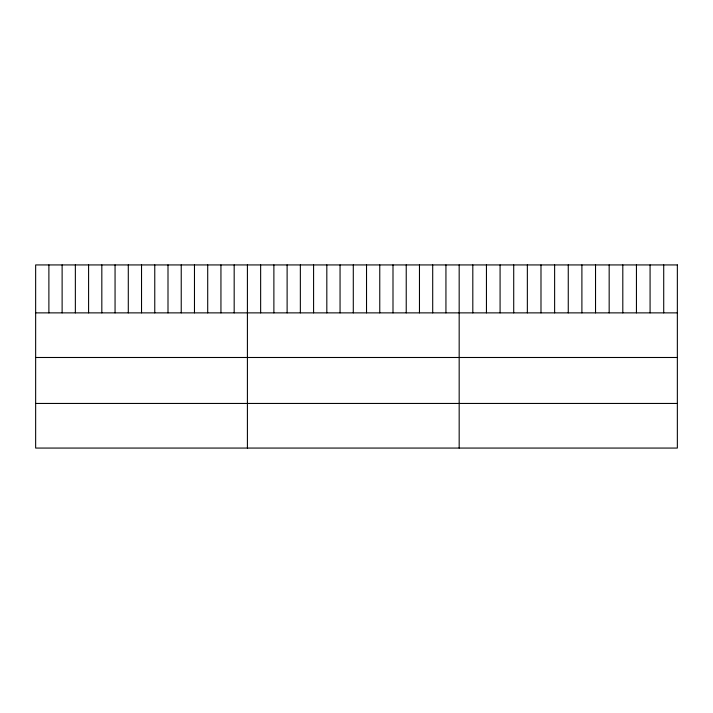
<?xml version="1.0" encoding="UTF-8"?>
<svg xmlns="http://www.w3.org/2000/svg" width="713" height="713" viewBox="0 0 713 713"><rect width="100%" height="100%" fill="white"/><g stroke="black" fill="none" stroke-linecap="round" stroke-linejoin="round"><path stroke-width="1.07" d="M35.65 312.873L677.35 312.873M35.65 357.489L677.35 357.489M35.65 403.451L677.35 403.451M663.714 264.933L663.714 312.873M650.078 264.933L650.078 312.873M636.442 264.933L636.442 312.873M622.805 264.933L622.805 312.873M609.169 264.933L609.169 312.873M595.533 264.933L595.533 312.873M581.897 264.933L581.897 312.873M568.261 264.933L568.261 312.873M554.625 264.933L554.625 312.873M540.989 264.933L540.989 312.873M527.353 264.933L527.353 312.873M513.716 264.933L513.716 312.873M500.08 264.933L500.08 312.873M486.444 264.933L486.444 312.873M472.808 264.933L472.808 312.873M459.172 264.933L459.172 448.067M445.937 264.933L445.937 312.873M432.702 264.933L432.702 312.873M419.467 264.933L419.467 312.873M406.232 264.933L406.232 312.873M392.997 264.933L392.997 312.873M379.762 264.933L379.762 312.873M366.527 264.933L366.527 312.873M353.291 264.933L353.291 312.873M340.056 264.933L340.056 312.873M326.821 264.933L326.821 312.873M313.586 264.933L313.586 312.873M300.351 264.933L300.351 312.873M287.116 264.933L287.116 312.873M273.881 264.933L273.881 312.873M260.646 264.933L260.646 312.873M247.411 264.933L247.411 448.067M234.176 264.933L234.176 312.873M220.941 264.933L220.941 312.873M207.706 264.933L207.706 312.873M194.471 264.933L194.471 312.873M181.236 264.933L181.236 312.873M168.001 264.933L168.001 312.873M154.766 264.933L154.766 312.873M141.531 264.933L141.531 312.873M128.295 264.933L128.295 312.873M115.06 264.933L115.06 312.873M101.825 264.933L101.825 312.873M88.59 264.933L88.59 312.873M75.355 264.933L75.355 312.873M62.12 264.933L62.12 312.873M48.885 264.933L48.885 312.873M677.35 264.933L35.65 264.933L35.65 448.067L677.35 448.067L677.35 264.933"/></g></svg>
